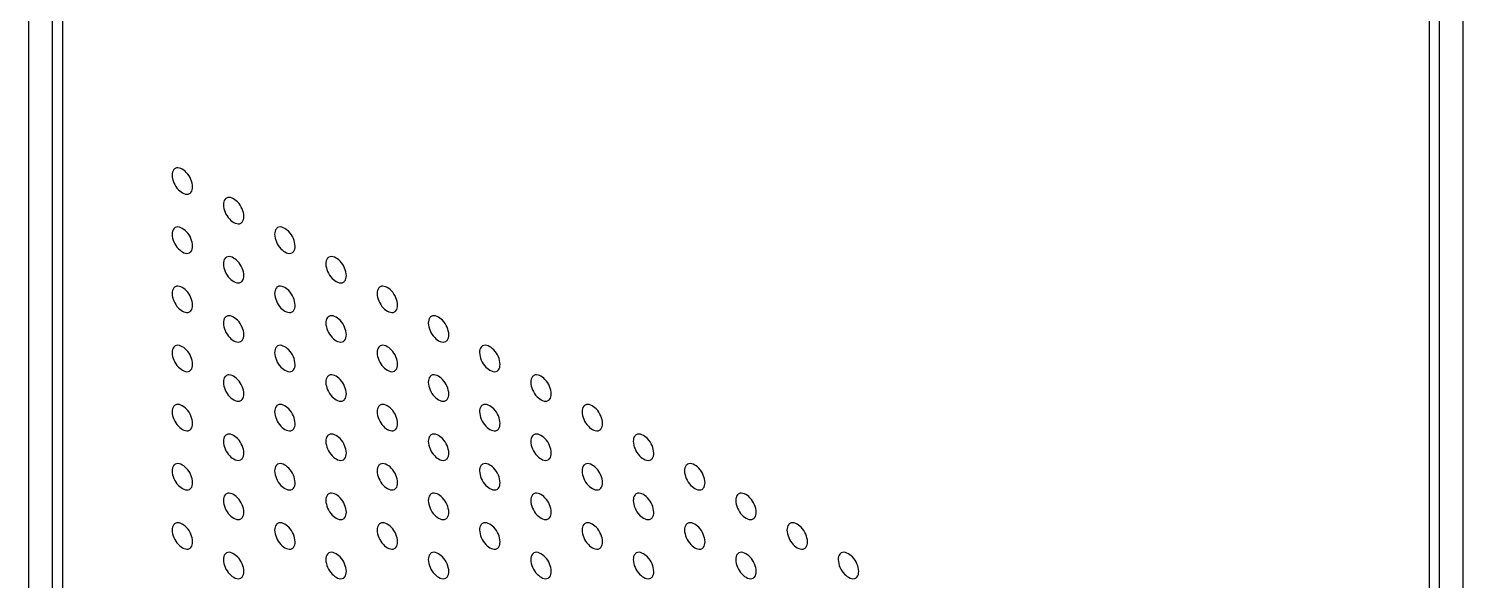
# Model space of a CAD drawing. Header units: millimetres. Extents: x 0 to 1189, y 0 to 841.
# Drawn here: x 497.4 to 596.4, y 390.8 to 428.9 of the extents above; entities that cross this region are included whole.
import ezdxf

# ---------------------------------------------------------------- set-up
doc = ezdxf.new("R2010")
doc.units = ezdxf.units.MM
doc.header["$LTSCALE"] = 65.395
doc.layers.get('0').update_dxf_attribs({"linetype": 'CONTINUOUS'})
doc.layers.add('AXIS', color=7, linetype='CONTINUOUS')
doc.layers.add('SURFACES', color=7, linetype='CONTINUOUS')

msp = doc.modelspace()

# ---------------------------------------------------------------- linework, layer by layer
at = {"color": 7, "linetype": 'Continuous'}
for p, q in [((497.426, 273.526), (497.426, 551.136)), ((499.059, 272.583), (499.059, 550.193)), ((499.766, 548.969), (499.766, 273.808)), ((594.081, 219.356), (594.081, 494.516))]:
    msp.add_line(p, q, dxfattribs=at)
at = {"layer": 'AXIS', "color": 7, "linetype": 'Continuous'}
for points, knots in [([(507.532, 419.271), (507.499, 419.252), (507.365, 419.138), (507.325, 418.948), (507.325, 418.814)], [0, 0, 0, 0, 0.220867, 1, 1, 1, 1]), ([(507.325, 418.814), (507.325, 418.635), (507.432, 418.26), (507.744, 417.734), (508.298, 417.403), (508.533, 417.54)], [0, 0, 0, 0, 0.277753, 0.577543, 1, 1, 1, 1]), ([(508.74, 417.997), (508.74, 418.176), (508.633, 418.551), (508.321, 419.077), (507.767, 419.408), (507.532, 419.271)], [0, 0, 0, 0, 0.277753, 0.577543, 1, 1, 1, 1]), ([(508.533, 417.54), (508.566, 417.559), (508.701, 417.672), (508.74, 417.863), (508.74, 417.997)], [0, 0, 0, 0, 0.220867, 1, 1, 1, 1]), ([(511.067, 417.23), (511.035, 417.211), (510.9, 417.097), (510.861, 416.906), (510.861, 416.772)], [0, 0, 0, 0, 0.220867, 1, 1, 1, 1]), ([(510.861, 416.772), (510.861, 416.594), (510.967, 416.219), (511.28, 415.692), (511.834, 415.362), (512.069, 415.498)], [0, 0, 0, 0, 0.277753, 0.577543, 1, 1, 1, 1]), ([(512.275, 415.956), (512.275, 416.135), (512.169, 416.509), (511.856, 417.036), (511.303, 417.366), (511.067, 417.23)], [0, 0, 0, 0, 0.277753, 0.577543, 1, 1, 1, 1]), ([(512.069, 415.498), (512.102, 415.518), (512.236, 415.631), (512.275, 415.822), (512.275, 415.956)], [0, 0, 0, 0, 0.220867, 1, 1, 1, 1]), ([(507.532, 415.188), (507.499, 415.169), (507.365, 415.056), (507.325, 414.865), (507.325, 414.731)], [0, 0, 0, 0, 0.220867, 1, 1, 1, 1]), ([(508.74, 413.915), (508.74, 414.093), (508.633, 414.468), (508.321, 414.994), (507.767, 415.325), (507.532, 415.188)], [0, 0, 0, 0, 0.277753, 0.577543, 1, 1, 1, 1]), ([(514.603, 415.188), (514.57, 415.169), (514.436, 415.056), (514.397, 414.865), (514.397, 414.731)], [0, 0, 0, 0, 0.220867, 1, 1, 1, 1]), ([(515.811, 413.915), (515.811, 414.093), (515.705, 414.468), (515.392, 414.994), (514.838, 415.325), (514.603, 415.188)], [0, 0, 0, 0, 0.277753, 0.577543, 1, 1, 1, 1]), ([(507.325, 414.731), (507.325, 414.552), (507.432, 414.177), (507.744, 413.651), (508.298, 413.321), (508.533, 413.457)], [0, 0, 0, 0, 0.277753, 0.577543, 1, 1, 1, 1]), ([(508.533, 413.457), (508.566, 413.476), (508.701, 413.59), (508.74, 413.78), (508.74, 413.915)], [0, 0, 0, 0, 0.220867, 1, 1, 1, 1]), ([(514.397, 414.731), (514.397, 414.552), (514.503, 414.178), (514.815, 413.651), (515.369, 413.321), (515.604, 413.457)], [0, 0, 0, 0, 0.277753, 0.577543, 1, 1, 1, 1]), ([(515.604, 413.457), (515.637, 413.476), (515.772, 413.59), (515.811, 413.78), (515.811, 413.915)], [0, 0, 0, 0, 0.220867, 1, 1, 1, 1]), ([(511.067, 413.147), (511.035, 413.128), (510.9, 413.015), (510.861, 412.824), (510.861, 412.69)], [0, 0, 0, 0, 0.220867, 1, 1, 1, 1]), ([(512.275, 411.873), (512.275, 412.052), (512.169, 412.427), (511.856, 412.953), (511.303, 413.284), (511.067, 413.147)], [0, 0, 0, 0, 0.277753, 0.577543, 1, 1, 1, 1]), ([(518.138, 413.147), (518.106, 413.128), (517.971, 413.015), (517.932, 412.824), (517.932, 412.69)], [0, 0, 0, 0, 0.220867, 1, 1, 1, 1]), ([(519.346, 411.873), (519.346, 412.052), (519.24, 412.427), (518.927, 412.953), (518.374, 413.284), (518.138, 413.147)], [0, 0, 0, 0, 0.277753, 0.577543, 1, 1, 1, 1]), ([(510.861, 412.69), (510.861, 412.511), (510.967, 412.136), (511.28, 411.61), (511.834, 411.279), (512.069, 411.416)], [0, 0, 0, 0, 0.277753, 0.577543, 1, 1, 1, 1]), ([(512.069, 411.416), (512.102, 411.435), (512.236, 411.548), (512.275, 411.739), (512.275, 411.873)], [0, 0, 0, 0, 0.220867, 1, 1, 1, 1]), ([(517.932, 412.69), (517.932, 412.511), (518.038, 412.136), (518.351, 411.61), (518.905, 411.279), (519.14, 411.416)], [0, 0, 0, 0, 0.277753, 0.577543, 1, 1, 1, 1]), ([(519.14, 411.416), (519.173, 411.435), (519.307, 411.549), (519.346, 411.739), (519.346, 411.873)], [0, 0, 0, 0, 0.220867, 1, 1, 1, 1]), ([(507.532, 411.106), (507.499, 411.087), (507.365, 410.973), (507.325, 410.783), (507.325, 410.649)], [0, 0, 0, 0, 0.220867, 1, 1, 1, 1]), ([(508.74, 409.832), (508.74, 410.011), (508.633, 410.386), (508.321, 410.912), (507.767, 411.243), (507.532, 411.106)], [0, 0, 0, 0, 0.277753, 0.577543, 1, 1, 1, 1]), ([(514.603, 411.106), (514.57, 411.087), (514.436, 410.973), (514.397, 410.783), (514.397, 410.649)], [0, 0, 0, 0, 0.220867, 1, 1, 1, 1]), ([(515.811, 409.832), (515.811, 410.011), (515.705, 410.386), (515.392, 410.912), (514.838, 411.243), (514.603, 411.106)], [0, 0, 0, 0, 0.277753, 0.577543, 1, 1, 1, 1]), ([(521.674, 411.106), (521.641, 411.087), (521.507, 410.973), (521.468, 410.783), (521.468, 410.649)], [0, 0, 0, 0, 0.220867, 1, 1, 1, 1]), ([(522.882, 409.832), (522.882, 410.011), (522.776, 410.386), (522.463, 410.912), (521.909, 411.243), (521.674, 411.106)], [0, 0, 0, 0, 0.277753, 0.577543, 1, 1, 1, 1]), ([(507.325, 410.649), (507.325, 410.47), (507.432, 410.095), (507.744, 409.569), (508.298, 409.238), (508.533, 409.375)], [0, 0, 0, 0, 0.277753, 0.577543, 1, 1, 1, 1]), ([(514.397, 410.649), (514.397, 410.47), (514.503, 410.095), (514.815, 409.569), (515.369, 409.238), (515.604, 409.375)], [0, 0, 0, 0, 0.277753, 0.577543, 1, 1, 1, 1]), ([(521.468, 410.649), (521.468, 410.47), (521.574, 410.095), (521.886, 409.569), (522.44, 409.238), (522.675, 409.375)], [0, 0, 0, 0, 0.277753, 0.577543, 1, 1, 1, 1]), ([(508.533, 409.375), (508.566, 409.394), (508.701, 409.507), (508.74, 409.698), (508.74, 409.832)], [0, 0, 0, 0, 0.220867, 1, 1, 1, 1]), ([(511.067, 409.065), (511.035, 409.046), (510.9, 408.932), (510.861, 408.741), (510.861, 408.607)], [0, 0, 0, 0, 0.220867, 1, 1, 1, 1]), ([(512.275, 407.791), (512.275, 407.97), (512.169, 408.344), (511.856, 408.871), (511.303, 409.201), (511.067, 409.065)], [0, 0, 0, 0, 0.277753, 0.577543, 1, 1, 1, 1]), ([(515.604, 409.375), (515.637, 409.394), (515.772, 409.507), (515.811, 409.698), (515.811, 409.832)], [0, 0, 0, 0, 0.220867, 1, 1, 1, 1]), ([(518.138, 409.065), (518.106, 409.046), (517.971, 408.932), (517.932, 408.741), (517.932, 408.607)], [0, 0, 0, 0, 0.220867, 1, 1, 1, 1]), ([(519.346, 407.791), (519.346, 407.97), (519.24, 408.344), (518.927, 408.871), (518.374, 409.201), (518.138, 409.065)], [0, 0, 0, 0, 0.277753, 0.577543, 1, 1, 1, 1]), ([(522.675, 409.375), (522.708, 409.394), (522.843, 409.507), (522.882, 409.698), (522.882, 409.832)], [0, 0, 0, 0, 0.220867, 1, 1, 1, 1]), ([(525.21, 409.065), (525.177, 409.046), (525.042, 408.932), (525.003, 408.742), (525.003, 408.607)], [0, 0, 0, 0, 0.220867, 1, 1, 1, 1]), ([(526.417, 407.791), (526.417, 407.97), (526.311, 408.344), (525.999, 408.871), (525.445, 409.201), (525.21, 409.065)], [0, 0, 0, 0, 0.277753, 0.577543, 1, 1, 1, 1]), ([(510.861, 408.607), (510.861, 408.429), (510.967, 408.054), (511.28, 407.527), (511.834, 407.197), (512.069, 407.333)], [0, 0, 0, 0, 0.277753, 0.577543, 1, 1, 1, 1]), ([(517.932, 408.607), (517.932, 408.429), (518.038, 408.054), (518.351, 407.527), (518.905, 407.197), (519.14, 407.333)], [0, 0, 0, 0, 0.277753, 0.577543, 1, 1, 1, 1]), ([(525.003, 408.607), (525.003, 408.429), (525.109, 408.054), (525.422, 407.527), (525.976, 407.197), (526.211, 407.334)], [0, 0, 0, 0, 0.277753, 0.577543, 1, 1, 1, 1]), ([(507.532, 407.023), (507.499, 407.004), (507.365, 406.891), (507.325, 406.7), (507.325, 406.566)], [0, 0, 0, 0, 0.220867, 1, 1, 1, 1]), ([(508.74, 405.75), (508.74, 405.928), (508.633, 406.303), (508.321, 406.829), (507.767, 407.16), (507.532, 407.023)], [0, 0, 0, 0, 0.277753, 0.577543, 1, 1, 1, 1]), ([(512.069, 407.333), (512.102, 407.353), (512.236, 407.466), (512.275, 407.657), (512.275, 407.791)], [0, 0, 0, 0, 0.220867, 1, 1, 1, 1]), ([(514.603, 407.023), (514.57, 407.004), (514.436, 406.891), (514.397, 406.7), (514.397, 406.566)], [0, 0, 0, 0, 0.220867, 1, 1, 1, 1]), ([(515.811, 405.75), (515.811, 405.928), (515.705, 406.303), (515.392, 406.829), (514.838, 407.16), (514.603, 407.023)], [0, 0, 0, 0, 0.277753, 0.577543, 1, 1, 1, 1]), ([(519.14, 407.333), (519.173, 407.353), (519.307, 407.466), (519.346, 407.657), (519.346, 407.791)], [0, 0, 0, 0, 0.220867, 1, 1, 1, 1]), ([(521.674, 407.023), (521.641, 407.004), (521.507, 406.891), (521.468, 406.7), (521.468, 406.566)], [0, 0, 0, 0, 0.220867, 1, 1, 1, 1]), ([(522.882, 405.75), (522.882, 405.928), (522.776, 406.303), (522.463, 406.83), (521.909, 407.16), (521.674, 407.023)], [0, 0, 0, 0, 0.277753, 0.577543, 1, 1, 1, 1]), ([(526.211, 407.334), (526.244, 407.353), (526.378, 407.466), (526.417, 407.657), (526.417, 407.791)], [0, 0, 0, 0, 0.220867, 1, 1, 1, 1]), ([(528.745, 407.024), (528.712, 407.004), (528.578, 406.891), (528.539, 406.7), (528.539, 406.566)], [0, 0, 0, 0, 0.220867, 1, 1, 1, 1]), ([(529.953, 405.75), (529.953, 405.928), (529.847, 406.303), (529.534, 406.83), (528.98, 407.16), (528.745, 407.024)], [0, 0, 0, 0, 0.277753, 0.577543, 1, 1, 1, 1]), ([(507.325, 406.566), (507.325, 406.387), (507.432, 406.012), (507.744, 405.486), (508.298, 405.156), (508.533, 405.292)], [0, 0, 0, 0, 0.277753, 0.577543, 1, 1, 1, 1]), ([(514.397, 406.566), (514.397, 406.387), (514.503, 406.013), (514.815, 405.486), (515.369, 405.156), (515.604, 405.292)], [0, 0, 0, 0, 0.277753, 0.577543, 1, 1, 1, 1]), ([(521.468, 406.566), (521.468, 406.387), (521.574, 406.013), (521.886, 405.486), (522.44, 405.156), (522.675, 405.292)], [0, 0, 0, 0, 0.277753, 0.577543, 1, 1, 1, 1]), ([(528.539, 406.566), (528.539, 406.387), (528.645, 406.013), (528.958, 405.486), (529.511, 405.156), (529.747, 405.292)], [0, 0, 0, 0, 0.277753, 0.577543, 1, 1, 1, 1]), ([(508.533, 405.292), (508.566, 405.311), (508.701, 405.425), (508.74, 405.615), (508.74, 405.75)], [0, 0, 0, 0, 0.220867, 1, 1, 1, 1]), ([(511.067, 404.982), (511.035, 404.963), (510.9, 404.85), (510.861, 404.659), (510.861, 404.525)], [0, 0, 0, 0, 0.220867, 1, 1, 1, 1]), ([(512.275, 403.708), (512.275, 403.887), (512.169, 404.262), (511.856, 404.788), (511.303, 405.119), (511.067, 404.982)], [0, 0, 0, 0, 0.277753, 0.577543, 1, 1, 1, 1]), ([(515.604, 405.292), (515.637, 405.311), (515.772, 405.425), (515.811, 405.615), (515.811, 405.75)], [0, 0, 0, 0, 0.220867, 1, 1, 1, 1]), ([(518.138, 404.982), (518.106, 404.963), (517.971, 404.85), (517.932, 404.659), (517.932, 404.525)], [0, 0, 0, 0, 0.220867, 1, 1, 1, 1]), ([(519.346, 403.708), (519.346, 403.887), (519.24, 404.262), (518.927, 404.788), (518.374, 405.119), (518.138, 404.982)], [0, 0, 0, 0, 0.277753, 0.577543, 1, 1, 1, 1]), ([(522.675, 405.292), (522.708, 405.311), (522.843, 405.425), (522.882, 405.616), (522.882, 405.75)], [0, 0, 0, 0, 0.220867, 1, 1, 1, 1]), ([(525.21, 404.982), (525.177, 404.963), (525.042, 404.85), (525.003, 404.659), (525.003, 404.525)], [0, 0, 0, 0, 0.220867, 1, 1, 1, 1]), ([(526.417, 403.708), (526.417, 403.887), (526.311, 404.262), (525.999, 404.788), (525.445, 405.119), (525.21, 404.982)], [0, 0, 0, 0, 0.277753, 0.577543, 1, 1, 1, 1]), ([(529.747, 405.292), (529.779, 405.311), (529.914, 405.425), (529.953, 405.616), (529.953, 405.75)], [0, 0, 0, 0, 0.220867, 1, 1, 1, 1]), ([(532.281, 404.982), (532.248, 404.963), (532.113, 404.85), (532.074, 404.659), (532.074, 404.525)], [0, 0, 0, 0, 0.220867, 1, 1, 1, 1]), ([(533.488, 403.708), (533.488, 403.887), (533.382, 404.262), (533.07, 404.788), (532.516, 405.119), (532.281, 404.982)], [0, 0, 0, 0, 0.277753, 0.577543, 1, 1, 1, 1]), ([(510.861, 404.525), (510.861, 404.346), (510.967, 403.971), (511.28, 403.445), (511.834, 403.114), (512.069, 403.251)], [0, 0, 0, 0, 0.277753, 0.577543, 1, 1, 1, 1]), ([(517.932, 404.525), (517.932, 404.346), (518.038, 403.971), (518.351, 403.445), (518.905, 403.114), (519.14, 403.251)], [0, 0, 0, 0, 0.277753, 0.577543, 1, 1, 1, 1]), ([(525.003, 404.525), (525.003, 404.346), (525.109, 403.971), (525.422, 403.445), (525.976, 403.114), (526.211, 403.251)], [0, 0, 0, 0, 0.277753, 0.577543, 1, 1, 1, 1]), ([(532.074, 404.525), (532.074, 404.346), (532.18, 403.971), (532.493, 403.445), (533.047, 403.114), (533.282, 403.251)], [0, 0, 0, 0, 0.277753, 0.577543, 1, 1, 1, 1]), ([(507.532, 402.941), (507.499, 402.922), (507.365, 402.808), (507.325, 402.618), (507.325, 402.483)], [0, 0, 0, 0, 0.220867, 1, 1, 1, 1]), ([(508.74, 401.667), (508.74, 401.846), (508.633, 402.221), (508.321, 402.747), (507.767, 403.078), (507.532, 402.941)], [0, 0, 0, 0, 0.277753, 0.577543, 1, 1, 1, 1]), ([(512.069, 403.251), (512.102, 403.27), (512.236, 403.383), (512.275, 403.574), (512.275, 403.708)], [0, 0, 0, 0, 0.220867, 1, 1, 1, 1]), ([(514.603, 402.941), (514.57, 402.922), (514.436, 402.808), (514.397, 402.618), (514.397, 402.484)], [0, 0, 0, 0, 0.220867, 1, 1, 1, 1]), ([(515.811, 401.667), (515.811, 401.846), (515.705, 402.221), (515.392, 402.747), (514.838, 403.078), (514.603, 402.941)], [0, 0, 0, 0, 0.277753, 0.577543, 1, 1, 1, 1]), ([(519.14, 403.251), (519.173, 403.27), (519.307, 403.384), (519.346, 403.574), (519.346, 403.708)], [0, 0, 0, 0, 0.220867, 1, 1, 1, 1]), ([(521.674, 402.941), (521.641, 402.922), (521.507, 402.808), (521.468, 402.618), (521.468, 402.484)], [0, 0, 0, 0, 0.220867, 1, 1, 1, 1]), ([(522.882, 401.667), (522.882, 401.846), (522.776, 402.221), (522.463, 402.747), (521.909, 403.078), (521.674, 402.941)], [0, 0, 0, 0, 0.277753, 0.577543, 1, 1, 1, 1]), ([(526.211, 403.251), (526.244, 403.27), (526.378, 403.384), (526.417, 403.574), (526.417, 403.708)], [0, 0, 0, 0, 0.220867, 1, 1, 1, 1]), ([(528.745, 402.941), (528.712, 402.922), (528.578, 402.808), (528.539, 402.618), (528.539, 402.484)], [0, 0, 0, 0, 0.220867, 1, 1, 1, 1]), ([(529.953, 401.667), (529.953, 401.846), (529.847, 402.221), (529.534, 402.747), (528.98, 403.078), (528.745, 402.941)], [0, 0, 0, 0, 0.277753, 0.577543, 1, 1, 1, 1]), ([(533.282, 403.251), (533.315, 403.27), (533.449, 403.384), (533.488, 403.574), (533.488, 403.708)], [0, 0, 0, 0, 0.220867, 1, 1, 1, 1]), ([(535.816, 402.941), (535.783, 402.922), (535.649, 402.809), (535.61, 402.618), (535.61, 402.484)], [0, 0, 0, 0, 0.220867, 1, 1, 1, 1]), ([(537.024, 401.667), (537.024, 401.846), (536.918, 402.221), (536.605, 402.747), (536.051, 403.078), (535.816, 402.941)], [0, 0, 0, 0, 0.277753, 0.577543, 1, 1, 1, 1]), ([(507.325, 402.483), (507.325, 402.305), (507.432, 401.93), (507.744, 401.404), (508.298, 401.073), (508.533, 401.21)], [0, 0, 0, 0, 0.277753, 0.577543, 1, 1, 1, 1]), ([(514.397, 402.484), (514.397, 402.305), (514.503, 401.93), (514.815, 401.404), (515.369, 401.073), (515.604, 401.21)], [0, 0, 0, 0, 0.277753, 0.577543, 1, 1, 1, 1]), ([(521.468, 402.484), (521.468, 402.305), (521.574, 401.93), (521.886, 401.404), (522.44, 401.073), (522.675, 401.21)], [0, 0, 0, 0, 0.277753, 0.577543, 1, 1, 1, 1]), ([(528.539, 402.484), (528.539, 402.305), (528.645, 401.93), (528.958, 401.404), (529.511, 401.073), (529.747, 401.21)], [0, 0, 0, 0, 0.277753, 0.577543, 1, 1, 1, 1]), ([(535.61, 402.484), (535.61, 402.305), (535.716, 401.93), (536.029, 401.404), (536.582, 401.073), (536.818, 401.21)], [0, 0, 0, 0, 0.277753, 0.577543, 1, 1, 1, 1]), ([(508.533, 401.21), (508.566, 401.229), (508.701, 401.342), (508.74, 401.533), (508.74, 401.667)], [0, 0, 0, 0, 0.220867, 1, 1, 1, 1]), ([(512.275, 399.626), (512.275, 399.805), (512.169, 400.179), (511.856, 400.706), (511.303, 401.036), (511.067, 400.9)], [0, 0, 0, 0, 0.277753, 0.577543, 1, 1, 1, 1]), ([(515.604, 401.21), (515.637, 401.229), (515.772, 401.342), (515.811, 401.533), (515.811, 401.667)], [0, 0, 0, 0, 0.220867, 1, 1, 1, 1]), ([(519.346, 399.626), (519.346, 399.805), (519.24, 400.179), (518.927, 400.706), (518.374, 401.036), (518.138, 400.9)], [0, 0, 0, 0, 0.277753, 0.577543, 1, 1, 1, 1]), ([(522.675, 401.21), (522.708, 401.229), (522.843, 401.342), (522.882, 401.533), (522.882, 401.667)], [0, 0, 0, 0, 0.220867, 1, 1, 1, 1]), ([(526.417, 399.626), (526.417, 399.805), (526.311, 400.179), (525.999, 400.706), (525.445, 401.036), (525.21, 400.9)], [0, 0, 0, 0, 0.277753, 0.577543, 1, 1, 1, 1]), ([(529.747, 401.21), (529.779, 401.229), (529.914, 401.342), (529.953, 401.533), (529.953, 401.667)], [0, 0, 0, 0, 0.220867, 1, 1, 1, 1]), ([(533.488, 399.626), (533.488, 399.805), (533.382, 400.18), (533.07, 400.706), (532.516, 401.036), (532.281, 400.9)], [0, 0, 0, 0, 0.277753, 0.577543, 1, 1, 1, 1]), ([(536.818, 401.21), (536.85, 401.229), (536.985, 401.342), (537.024, 401.533), (537.024, 401.667)], [0, 0, 0, 0, 0.220867, 1, 1, 1, 1]), ([(540.56, 399.626), (540.56, 399.805), (540.453, 400.18), (540.141, 400.706), (539.587, 401.037), (539.352, 400.9)], [0, 0, 0, 0, 0.277753, 0.577543, 1, 1, 1, 1]), ([(511.067, 400.9), (511.035, 400.881), (510.9, 400.767), (510.861, 400.576), (510.861, 400.442)], [0, 0, 0, 0, 0.220867, 1, 1, 1, 1]), ([(510.861, 400.442), (510.861, 400.264), (510.967, 399.889), (511.28, 399.362), (511.834, 399.032), (512.069, 399.168)], [0, 0, 0, 0, 0.277753, 0.577543, 1, 1, 1, 1]), ([(518.138, 400.9), (518.106, 400.881), (517.971, 400.767), (517.932, 400.576), (517.932, 400.442)], [0, 0, 0, 0, 0.220867, 1, 1, 1, 1]), ([(517.932, 400.442), (517.932, 400.264), (518.038, 399.889), (518.351, 399.362), (518.905, 399.032), (519.14, 399.168)], [0, 0, 0, 0, 0.277753, 0.577543, 1, 1, 1, 1]), ([(525.21, 400.9), (525.177, 400.881), (525.042, 400.767), (525.003, 400.576), (525.003, 400.442)], [0, 0, 0, 0, 0.220867, 1, 1, 1, 1]), ([(525.003, 400.442), (525.003, 400.264), (525.109, 399.889), (525.422, 399.362), (525.976, 399.032), (526.211, 399.169)], [0, 0, 0, 0, 0.277753, 0.577543, 1, 1, 1, 1]), ([(532.281, 400.9), (532.248, 400.881), (532.113, 400.767), (532.074, 400.577), (532.074, 400.442)], [0, 0, 0, 0, 0.220867, 1, 1, 1, 1]), ([(532.074, 400.442), (532.074, 400.264), (532.18, 399.889), (532.493, 399.363), (533.047, 399.032), (533.282, 399.169)], [0, 0, 0, 0, 0.277753, 0.577543, 1, 1, 1, 1]), ([(539.352, 400.9), (539.319, 400.881), (539.184, 400.767), (539.145, 400.577), (539.145, 400.443)], [0, 0, 0, 0, 0.220867, 1, 1, 1, 1]), ([(539.145, 400.443), (539.145, 400.264), (539.252, 399.889), (539.564, 399.363), (540.118, 399.032), (540.353, 399.169)], [0, 0, 0, 0, 0.277753, 0.577543, 1, 1, 1, 1]), ([(508.74, 397.585), (508.74, 397.763), (508.633, 398.138), (508.321, 398.664), (507.767, 398.995), (507.532, 398.858)], [0, 0, 0, 0, 0.277753, 0.577543, 1, 1, 1, 1]), ([(512.069, 399.168), (512.102, 399.188), (512.236, 399.301), (512.275, 399.492), (512.275, 399.626)], [0, 0, 0, 0, 0.220867, 1, 1, 1, 1]), ([(515.811, 397.585), (515.811, 397.763), (515.705, 398.138), (515.392, 398.664), (514.838, 398.995), (514.603, 398.858)], [0, 0, 0, 0, 0.277753, 0.577543, 1, 1, 1, 1]), ([(519.14, 399.168), (519.173, 399.188), (519.307, 399.301), (519.346, 399.492), (519.346, 399.626)], [0, 0, 0, 0, 0.220867, 1, 1, 1, 1]), ([(522.882, 397.585), (522.882, 397.763), (522.776, 398.138), (522.463, 398.665), (521.909, 398.995), (521.674, 398.858)], [0, 0, 0, 0, 0.277753, 0.577543, 1, 1, 1, 1]), ([(526.211, 399.169), (526.244, 399.188), (526.378, 399.301), (526.417, 399.492), (526.417, 399.626)], [0, 0, 0, 0, 0.220867, 1, 1, 1, 1]), ([(529.953, 397.585), (529.953, 397.763), (529.847, 398.138), (529.534, 398.665), (528.98, 398.995), (528.745, 398.859)], [0, 0, 0, 0, 0.277753, 0.577543, 1, 1, 1, 1]), ([(533.282, 399.169), (533.315, 399.188), (533.449, 399.301), (533.488, 399.492), (533.488, 399.626)], [0, 0, 0, 0, 0.220867, 1, 1, 1, 1]), ([(537.024, 397.585), (537.024, 397.764), (536.918, 398.138), (536.605, 398.665), (536.051, 398.995), (535.816, 398.859)], [0, 0, 0, 0, 0.277753, 0.577543, 1, 1, 1, 1]), ([(540.353, 399.169), (540.386, 399.188), (540.52, 399.301), (540.56, 399.492), (540.56, 399.626)], [0, 0, 0, 0, 0.220867, 1, 1, 1, 1]), ([(544.095, 397.585), (544.095, 397.764), (543.989, 398.138), (543.676, 398.665), (543.122, 398.995), (542.887, 398.859)], [0, 0, 0, 0, 0.277753, 0.577543, 1, 1, 1, 1]), ([(507.532, 398.858), (507.499, 398.839), (507.365, 398.726), (507.325, 398.535), (507.325, 398.401)], [0, 0, 0, 0, 0.220867, 1, 1, 1, 1]), ([(507.325, 398.401), (507.325, 398.222), (507.432, 397.847), (507.744, 397.321), (508.298, 396.991), (508.533, 397.127)], [0, 0, 0, 0, 0.277753, 0.577543, 1, 1, 1, 1]), ([(514.603, 398.858), (514.57, 398.839), (514.436, 398.726), (514.397, 398.535), (514.397, 398.401)], [0, 0, 0, 0, 0.220867, 1, 1, 1, 1]), ([(514.397, 398.401), (514.397, 398.222), (514.503, 397.848), (514.815, 397.321), (515.369, 396.991), (515.604, 397.127)], [0, 0, 0, 0, 0.277753, 0.577543, 1, 1, 1, 1]), ([(521.674, 398.858), (521.641, 398.839), (521.507, 398.726), (521.468, 398.535), (521.468, 398.401)], [0, 0, 0, 0, 0.220867, 1, 1, 1, 1]), ([(521.468, 398.401), (521.468, 398.222), (521.574, 397.848), (521.886, 397.321), (522.44, 396.991), (522.675, 397.127)], [0, 0, 0, 0, 0.277753, 0.577543, 1, 1, 1, 1]), ([(528.745, 398.859), (528.712, 398.839), (528.578, 398.726), (528.539, 398.535), (528.539, 398.401)], [0, 0, 0, 0, 0.220867, 1, 1, 1, 1]), ([(528.539, 398.401), (528.539, 398.222), (528.645, 397.848), (528.958, 397.321), (529.511, 396.991), (529.747, 397.127)], [0, 0, 0, 0, 0.277753, 0.577543, 1, 1, 1, 1]), ([(535.816, 398.859), (535.783, 398.839), (535.649, 398.726), (535.61, 398.535), (535.61, 398.401)], [0, 0, 0, 0, 0.220867, 1, 1, 1, 1]), ([(535.61, 398.401), (535.61, 398.222), (535.716, 397.848), (536.029, 397.321), (536.582, 396.991), (536.818, 397.127)], [0, 0, 0, 0, 0.277753, 0.577543, 1, 1, 1, 1]), ([(542.887, 398.859), (542.854, 398.84), (542.72, 398.726), (542.681, 398.535), (542.681, 398.401)], [0, 0, 0, 0, 0.220867, 1, 1, 1, 1]), ([(542.681, 398.401), (542.681, 398.223), (542.787, 397.848), (543.1, 397.321), (543.654, 396.991), (543.889, 397.127)], [0, 0, 0, 0, 0.277753, 0.577543, 1, 1, 1, 1]), ([(508.533, 397.127), (508.566, 397.146), (508.701, 397.26), (508.74, 397.45), (508.74, 397.585)], [0, 0, 0, 0, 0.220867, 1, 1, 1, 1]), ([(515.604, 397.127), (515.637, 397.146), (515.772, 397.26), (515.811, 397.45), (515.811, 397.585)], [0, 0, 0, 0, 0.220867, 1, 1, 1, 1]), ([(522.675, 397.127), (522.708, 397.146), (522.843, 397.26), (522.882, 397.451), (522.882, 397.585)], [0, 0, 0, 0, 0.220867, 1, 1, 1, 1]), ([(529.747, 397.127), (529.779, 397.146), (529.914, 397.26), (529.953, 397.451), (529.953, 397.585)], [0, 0, 0, 0, 0.220867, 1, 1, 1, 1]), ([(536.818, 397.127), (536.85, 397.146), (536.985, 397.26), (537.024, 397.451), (537.024, 397.585)], [0, 0, 0, 0, 0.220867, 1, 1, 1, 1]), ([(543.889, 397.127), (543.922, 397.147), (544.056, 397.26), (544.095, 397.451), (544.095, 397.585)], [0, 0, 0, 0, 0.220867, 1, 1, 1, 1]), ([(511.067, 396.817), (511.035, 396.798), (510.9, 396.685), (510.861, 396.494), (510.861, 396.36)], [0, 0, 0, 0, 0.220867, 1, 1, 1, 1]), ([(510.861, 396.36), (510.861, 396.181), (510.967, 395.806), (511.28, 395.28), (511.834, 394.949), (512.069, 395.086)], [0, 0, 0, 0, 0.277753, 0.577543, 1, 1, 1, 1]), ([(512.275, 395.543), (512.275, 395.722), (512.169, 396.097), (511.856, 396.623), (511.303, 396.954), (511.067, 396.817)], [0, 0, 0, 0, 0.277753, 0.577543, 1, 1, 1, 1]), ([(518.138, 396.817), (518.106, 396.798), (517.971, 396.685), (517.932, 396.494), (517.932, 396.36)], [0, 0, 0, 0, 0.220867, 1, 1, 1, 1]), ([(517.932, 396.36), (517.932, 396.181), (518.038, 395.806), (518.351, 395.28), (518.905, 394.949), (519.14, 395.086)], [0, 0, 0, 0, 0.277753, 0.577543, 1, 1, 1, 1]), ([(519.346, 395.543), (519.346, 395.722), (519.24, 396.097), (518.927, 396.623), (518.374, 396.954), (518.138, 396.817)], [0, 0, 0, 0, 0.277753, 0.577543, 1, 1, 1, 1]), ([(525.21, 396.817), (525.177, 396.798), (525.042, 396.685), (525.003, 396.494), (525.003, 396.36)], [0, 0, 0, 0, 0.220867, 1, 1, 1, 1]), ([(525.003, 396.36), (525.003, 396.181), (525.109, 395.806), (525.422, 395.28), (525.976, 394.949), (526.211, 395.086)], [0, 0, 0, 0, 0.277753, 0.577543, 1, 1, 1, 1]), ([(526.417, 395.543), (526.417, 395.722), (526.311, 396.097), (525.999, 396.623), (525.445, 396.954), (525.21, 396.817)], [0, 0, 0, 0, 0.277753, 0.577543, 1, 1, 1, 1]), ([(532.281, 396.817), (532.248, 396.798), (532.113, 396.685), (532.074, 396.494), (532.074, 396.36)], [0, 0, 0, 0, 0.220867, 1, 1, 1, 1]), ([(532.074, 396.36), (532.074, 396.181), (532.18, 395.806), (532.493, 395.28), (533.047, 394.949), (533.282, 395.086)], [0, 0, 0, 0, 0.277753, 0.577543, 1, 1, 1, 1]), ([(533.488, 395.543), (533.488, 395.722), (533.382, 396.097), (533.07, 396.623), (532.516, 396.954), (532.281, 396.817)], [0, 0, 0, 0, 0.277753, 0.577543, 1, 1, 1, 1]), ([(539.352, 396.817), (539.319, 396.798), (539.184, 396.685), (539.145, 396.494), (539.145, 396.36)], [0, 0, 0, 0, 0.220867, 1, 1, 1, 1]), ([(539.145, 396.36), (539.145, 396.181), (539.252, 395.806), (539.564, 395.28), (540.118, 394.95), (540.353, 395.086)], [0, 0, 0, 0, 0.277753, 0.577543, 1, 1, 1, 1]), ([(540.56, 395.544), (540.56, 395.722), (540.453, 396.097), (540.141, 396.623), (539.587, 396.954), (539.352, 396.817)], [0, 0, 0, 0, 0.277753, 0.577543, 1, 1, 1, 1]), ([(546.423, 396.817), (546.39, 396.798), (546.255, 396.685), (546.216, 396.494), (546.216, 396.36)], [0, 0, 0, 0, 0.220867, 1, 1, 1, 1]), ([(546.216, 396.36), (546.216, 396.181), (546.323, 395.807), (546.635, 395.28), (547.189, 394.95), (547.424, 395.086)], [0, 0, 0, 0, 0.277753, 0.577543, 1, 1, 1, 1]), ([(547.631, 395.544), (547.631, 395.722), (547.524, 396.097), (547.212, 396.623), (546.658, 396.954), (546.423, 396.817)], [0, 0, 0, 0, 0.277753, 0.577543, 1, 1, 1, 1]), ([(512.069, 395.086), (512.102, 395.105), (512.236, 395.218), (512.275, 395.409), (512.275, 395.543)], [0, 0, 0, 0, 0.220867, 1, 1, 1, 1]), ([(519.14, 395.086), (519.173, 395.105), (519.307, 395.219), (519.346, 395.409), (519.346, 395.543)], [0, 0, 0, 0, 0.220867, 1, 1, 1, 1]), ([(526.211, 395.086), (526.244, 395.105), (526.378, 395.219), (526.417, 395.409), (526.417, 395.543)], [0, 0, 0, 0, 0.220867, 1, 1, 1, 1]), ([(533.282, 395.086), (533.315, 395.105), (533.449, 395.219), (533.488, 395.409), (533.488, 395.543)], [0, 0, 0, 0, 0.220867, 1, 1, 1, 1]), ([(540.353, 395.086), (540.386, 395.105), (540.52, 395.219), (540.56, 395.409), (540.56, 395.544)], [0, 0, 0, 0, 0.220867, 1, 1, 1, 1]), ([(547.424, 395.086), (547.457, 395.105), (547.592, 395.219), (547.631, 395.409), (547.631, 395.544)], [0, 0, 0, 0, 0.220867, 1, 1, 1, 1]), ([(507.532, 394.776), (507.499, 394.757), (507.365, 394.643), (507.325, 394.453), (507.325, 394.318)], [0, 0, 0, 0, 0.220867, 1, 1, 1, 1]), ([(507.325, 394.318), (507.325, 394.14), (507.432, 393.765), (507.744, 393.239), (508.298, 392.908), (508.533, 393.045)], [0, 0, 0, 0, 0.277753, 0.577543, 1, 1, 1, 1]), ([(508.74, 393.502), (508.74, 393.681), (508.633, 394.056), (508.321, 394.582), (507.767, 394.912), (507.532, 394.776)], [0, 0, 0, 0, 0.277753, 0.577543, 1, 1, 1, 1]), ([(514.603, 394.776), (514.57, 394.757), (514.436, 394.643), (514.397, 394.453), (514.397, 394.319)], [0, 0, 0, 0, 0.220867, 1, 1, 1, 1]), ([(514.397, 394.319), (514.397, 394.14), (514.503, 393.765), (514.815, 393.239), (515.369, 392.908), (515.604, 393.045)], [0, 0, 0, 0, 0.277753, 0.577543, 1, 1, 1, 1]), ([(515.811, 393.502), (515.811, 393.681), (515.705, 394.056), (515.392, 394.582), (514.838, 394.913), (514.603, 394.776)], [0, 0, 0, 0, 0.277753, 0.577543, 1, 1, 1, 1]), ([(521.674, 394.776), (521.641, 394.757), (521.507, 394.643), (521.468, 394.453), (521.468, 394.319)], [0, 0, 0, 0, 0.220867, 1, 1, 1, 1]), ([(521.468, 394.319), (521.468, 394.14), (521.574, 393.765), (521.886, 393.239), (522.44, 392.908), (522.675, 393.045)], [0, 0, 0, 0, 0.277753, 0.577543, 1, 1, 1, 1]), ([(522.882, 393.502), (522.882, 393.681), (522.776, 394.056), (522.463, 394.582), (521.909, 394.913), (521.674, 394.776)], [0, 0, 0, 0, 0.277753, 0.577543, 1, 1, 1, 1]), ([(528.745, 394.776), (528.712, 394.757), (528.578, 394.643), (528.539, 394.453), (528.539, 394.319)], [0, 0, 0, 0, 0.220867, 1, 1, 1, 1]), ([(528.539, 394.319), (528.539, 394.14), (528.645, 393.765), (528.958, 393.239), (529.511, 392.908), (529.747, 393.045)], [0, 0, 0, 0, 0.277753, 0.577543, 1, 1, 1, 1]), ([(529.953, 393.502), (529.953, 393.681), (529.847, 394.056), (529.534, 394.582), (528.98, 394.913), (528.745, 394.776)], [0, 0, 0, 0, 0.277753, 0.577543, 1, 1, 1, 1]), ([(535.816, 394.776), (535.783, 394.757), (535.649, 394.644), (535.61, 394.453), (535.61, 394.319)], [0, 0, 0, 0, 0.220867, 1, 1, 1, 1]), ([(535.61, 394.319), (535.61, 394.14), (535.716, 393.765), (536.029, 393.239), (536.582, 392.908), (536.818, 393.045)], [0, 0, 0, 0, 0.277753, 0.577543, 1, 1, 1, 1]), ([(537.024, 393.502), (537.024, 393.681), (536.918, 394.056), (536.605, 394.582), (536.051, 394.913), (535.816, 394.776)], [0, 0, 0, 0, 0.277753, 0.577543, 1, 1, 1, 1]), ([(542.887, 394.776), (542.854, 394.757), (542.72, 394.644), (542.681, 394.453), (542.681, 394.319)], [0, 0, 0, 0, 0.220867, 1, 1, 1, 1]), ([(542.681, 394.319), (542.681, 394.14), (542.787, 393.765), (543.1, 393.239), (543.654, 392.908), (543.889, 393.045)], [0, 0, 0, 0, 0.277753, 0.577543, 1, 1, 1, 1]), ([(544.095, 393.502), (544.095, 393.681), (543.989, 394.056), (543.676, 394.582), (543.122, 394.913), (542.887, 394.776)], [0, 0, 0, 0, 0.277753, 0.577543, 1, 1, 1, 1]), ([(549.958, 394.776), (549.925, 394.757), (549.791, 394.644), (549.752, 394.453), (549.752, 394.319)], [0, 0, 0, 0, 0.220867, 1, 1, 1, 1]), ([(549.752, 394.319), (549.752, 394.14), (549.858, 393.765), (550.171, 393.239), (550.725, 392.908), (550.96, 393.045)], [0, 0, 0, 0, 0.277753, 0.577543, 1, 1, 1, 1]), ([(551.166, 393.502), (551.166, 393.681), (551.06, 394.056), (550.747, 394.582), (550.193, 394.913), (549.958, 394.776)], [0, 0, 0, 0, 0.277753, 0.577543, 1, 1, 1, 1]), ([(508.533, 393.045), (508.566, 393.064), (508.701, 393.177), (508.74, 393.368), (508.74, 393.502)], [0, 0, 0, 0, 0.220867, 1, 1, 1, 1]), ([(515.604, 393.045), (515.637, 393.064), (515.772, 393.177), (515.811, 393.368), (515.811, 393.502)], [0, 0, 0, 0, 0.220867, 1, 1, 1, 1]), ([(522.675, 393.045), (522.708, 393.064), (522.843, 393.177), (522.882, 393.368), (522.882, 393.502)], [0, 0, 0, 0, 0.220867, 1, 1, 1, 1]), ([(529.747, 393.045), (529.779, 393.064), (529.914, 393.177), (529.953, 393.368), (529.953, 393.502)], [0, 0, 0, 0, 0.220867, 1, 1, 1, 1]), ([(536.818, 393.045), (536.85, 393.064), (536.985, 393.177), (537.024, 393.368), (537.024, 393.502)], [0, 0, 0, 0, 0.220867, 1, 1, 1, 1]), ([(543.889, 393.045), (543.922, 393.064), (544.056, 393.177), (544.095, 393.368), (544.095, 393.502)], [0, 0, 0, 0, 0.220867, 1, 1, 1, 1]), ([(550.96, 393.045), (550.993, 393.064), (551.127, 393.178), (551.166, 393.368), (551.166, 393.502)], [0, 0, 0, 0, 0.220867, 1, 1, 1, 1]), ([(511.067, 392.735), (511.035, 392.716), (510.9, 392.602), (510.861, 392.411), (510.861, 392.277)], [0, 0, 0, 0, 0.220867, 1, 1, 1, 1]), ([(510.861, 392.277), (510.861, 392.098), (510.967, 391.724), (511.28, 391.197), (511.834, 390.867), (512.069, 391.003)], [0, 0, 0, 0, 0.277753, 0.577543, 1, 1, 1, 1]), ([(512.275, 391.461), (512.275, 391.64), (512.169, 392.014), (511.856, 392.541), (511.303, 392.871), (511.067, 392.735)], [0, 0, 0, 0, 0.277753, 0.577543, 1, 1, 1, 1]), ([(518.138, 392.735), (518.106, 392.716), (517.971, 392.602), (517.932, 392.411), (517.932, 392.277)], [0, 0, 0, 0, 0.220867, 1, 1, 1, 1]), ([(517.932, 392.277), (517.932, 392.099), (518.038, 391.724), (518.351, 391.197), (518.905, 390.867), (519.14, 391.003)], [0, 0, 0, 0, 0.277753, 0.577543, 1, 1, 1, 1]), ([(519.346, 391.461), (519.346, 391.64), (519.24, 392.014), (518.927, 392.541), (518.374, 392.871), (518.138, 392.735)], [0, 0, 0, 0, 0.277753, 0.577543, 1, 1, 1, 1]), ([(525.21, 392.735), (525.177, 392.716), (525.042, 392.602), (525.003, 392.411), (525.003, 392.277)], [0, 0, 0, 0, 0.220867, 1, 1, 1, 1]), ([(525.003, 392.277), (525.003, 392.099), (525.109, 391.724), (525.422, 391.197), (525.976, 390.867), (526.211, 391.004)], [0, 0, 0, 0, 0.277753, 0.577543, 1, 1, 1, 1]), ([(526.417, 391.461), (526.417, 391.64), (526.311, 392.014), (525.999, 392.541), (525.445, 392.871), (525.21, 392.735)], [0, 0, 0, 0, 0.277753, 0.577543, 1, 1, 1, 1]), ([(532.281, 392.735), (532.248, 392.716), (532.113, 392.602), (532.074, 392.412), (532.074, 392.277)], [0, 0, 0, 0, 0.220867, 1, 1, 1, 1]), ([(532.074, 392.277), (532.074, 392.099), (532.18, 391.724), (532.493, 391.198), (533.047, 390.867), (533.282, 391.004)], [0, 0, 0, 0, 0.277753, 0.577543, 1, 1, 1, 1]), ([(533.488, 391.461), (533.488, 391.64), (533.382, 392.014), (533.07, 392.541), (532.516, 392.871), (532.281, 392.735)], [0, 0, 0, 0, 0.277753, 0.577543, 1, 1, 1, 1]), ([(539.352, 392.735), (539.319, 392.716), (539.184, 392.602), (539.145, 392.412), (539.145, 392.278)], [0, 0, 0, 0, 0.220867, 1, 1, 1, 1]), ([(539.145, 392.278), (539.145, 392.099), (539.252, 391.724), (539.564, 391.198), (540.118, 390.867), (540.353, 391.004)], [0, 0, 0, 0, 0.277753, 0.577543, 1, 1, 1, 1]), ([(540.56, 391.461), (540.56, 391.64), (540.453, 392.015), (540.141, 392.541), (539.587, 392.872), (539.352, 392.735)], [0, 0, 0, 0, 0.277753, 0.577543, 1, 1, 1, 1]), ([(546.423, 392.735), (546.39, 392.716), (546.255, 392.602), (546.216, 392.412), (546.216, 392.278)], [0, 0, 0, 0, 0.220867, 1, 1, 1, 1]), ([(546.216, 392.278), (546.216, 392.099), (546.323, 391.724), (546.635, 391.198), (547.189, 390.867), (547.424, 391.004)], [0, 0, 0, 0, 0.277753, 0.577543, 1, 1, 1, 1]), ([(547.631, 391.461), (547.631, 391.64), (547.524, 392.015), (547.212, 392.541), (546.658, 392.872), (546.423, 392.735)], [0, 0, 0, 0, 0.277753, 0.577543, 1, 1, 1, 1]), ([(553.494, 392.735), (553.461, 392.716), (553.326, 392.602), (553.287, 392.412), (553.287, 392.278)], [0, 0, 0, 0, 0.220867, 1, 1, 1, 1]), ([(553.287, 392.278), (553.287, 392.099), (553.394, 391.724), (553.706, 391.198), (554.26, 390.867), (554.495, 391.004)], [0, 0, 0, 0, 0.277753, 0.577543, 1, 1, 1, 1]), ([(554.702, 391.461), (554.702, 391.64), (554.595, 392.015), (554.283, 392.541), (553.729, 392.872), (553.494, 392.735)], [0, 0, 0, 0, 0.277753, 0.577543, 1, 1, 1, 1]), ([(512.069, 391.003), (512.102, 391.023), (512.236, 391.136), (512.275, 391.327), (512.275, 391.461)], [0, 0, 0, 0, 0.220867, 1, 1, 1, 1]), ([(519.14, 391.003), (519.173, 391.023), (519.307, 391.136), (519.346, 391.327), (519.346, 391.461)], [0, 0, 0, 0, 0.220867, 1, 1, 1, 1]), ([(526.211, 391.004), (526.244, 391.023), (526.378, 391.136), (526.417, 391.327), (526.417, 391.461)], [0, 0, 0, 0, 0.220867, 1, 1, 1, 1]), ([(533.282, 391.004), (533.315, 391.023), (533.449, 391.136), (533.488, 391.327), (533.488, 391.461)], [0, 0, 0, 0, 0.220867, 1, 1, 1, 1]), ([(540.353, 391.004), (540.386, 391.023), (540.52, 391.136), (540.56, 391.327), (540.56, 391.461)], [0, 0, 0, 0, 0.220867, 1, 1, 1, 1]), ([(547.424, 391.004), (547.457, 391.023), (547.592, 391.136), (547.631, 391.327), (547.631, 391.461)], [0, 0, 0, 0, 0.220867, 1, 1, 1, 1]), ([(554.495, 391.004), (554.528, 391.023), (554.663, 391.136), (554.702, 391.327), (554.702, 391.461)], [0, 0, 0, 0, 0.220867, 1, 1, 1, 1])]:
    msp.add_open_spline(points, degree=3, knots=knots, dxfattribs=at)
at = {"layer": 'SURFACES', "color": 7, "linetype": 'Continuous'}
for p, q in [((596.421, 216.372), (596.421, 497.248)), ((594.788, 217.314), (594.788, 494.925))]:
    msp.add_line(p, q, dxfattribs=at)

doc.saveas('drawing.dxf')
